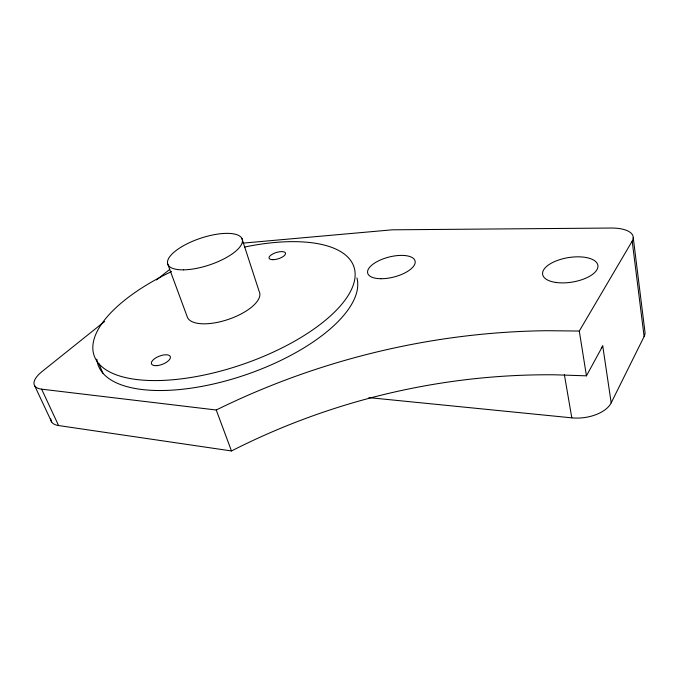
<?xml version="1.0" encoding="UTF-8"?>
<svg xmlns="http://www.w3.org/2000/svg" width="679" height="679" viewBox="0 0 679 679"><rect width="100%" height="100%" fill="white"/><g stroke="black" fill="none" stroke-linecap="round" stroke-linejoin="round"><path stroke-width="1.02" d="M368.918 397.631L571.803 417.848A31.03 17.187 -7.1 0 0 611.185 402.868L644.116 336.538A28.841 14.352 -6.9 0 0 645.05 332.668L633.244 237.633M50.781 418.918A28.034 12.18 -23.8 0 0 58.581 425.555L231.488 450.958A648.063 598.36 -16.8 0 1 554.794 374.8L586.444 375.835L602.748 345.942L611.185 402.868M586.444 375.835L579.289 331.046L632.191 241.138A30.309 12.723 -8.8 0 0 611.244 228.042L392.301 229.816L243.006 243.124M104.617 321.481L41.979 371.6A28.611 11.492 -23.2 0 0 41.631 389.169L58.581 425.555M156.543 279.943L169.733 269.393M579.289 331.046L546.977 330.707A679.399 595.729 -16.7 0 0 216.236 410.006L41.631 389.169M34.756 385.935L51.672 422.007M98.862 363.766L102.911 373.221M216.236 410.006L231.488 450.958M167.705 263.919L187.226 316.753A38.168 15.583 -18.8 0 0 229.239 319.088A38.168 15.583 -18.8 0 0 259.191 291.486L241.877 238.397M564.351 374.528L571.803 417.848M632.191 241.138L644.116 336.538M602.748 345.942A31.998 16.194 -8.3 0 1 601.271 348.14M356.933 277.94A136.581 57.359 -18.9 0 1 237.209 377.583A136.581 57.359 -18.9 0 1 96.791 359.115M244.44 247.071A137.277 56.442 -18.9 0 1 339.593 306.781A137.277 56.442 -18.9 0 1 127.508 378.016A137.277 56.442 -18.9 0 1 171.541 271.558M555.702 282.422A27.992 12.392 -9.3 0 0 597.936 266.584A27.992 12.392 -9.3 0 0 557.103 260.558A27.992 12.392 -9.3 0 0 555.702 282.422M381.055 278.721A24.461 10.278 -14.4 0 0 415.141 261.288A24.461 10.278 -14.4 0 0 377.923 261.16A24.461 10.278 -14.4 0 0 381.055 278.721M183.585 269.852A39.255 14.064 -18.5 0 0 242.335 242.106A39.255 14.064 -18.5 0 0 189 242.878A39.255 14.064 -18.5 0 0 183.585 269.852M157.07 365.616A10.1 4.363 -21.1 0 0 170.395 356.806A10.1 4.363 -21.1 0 0 155.236 358.24A10.1 4.363 -21.1 0 0 157.07 365.616M272.848 259.684A8.598 3.293 -17.1 0 0 285.553 253.657A8.598 3.293 -17.1 0 0 273.467 253.598A8.598 3.293 -17.1 0 0 272.848 259.684"/></g></svg>
